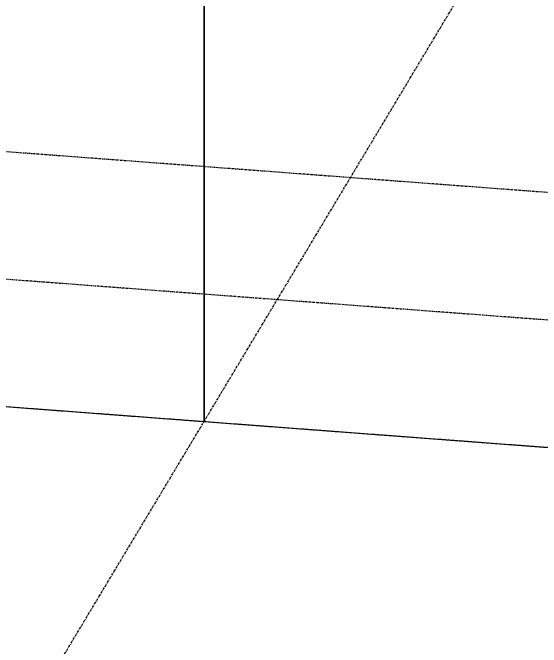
# Model space of a CAD drawing. Header units: millimetres. Extents: x -57554 to 16546, y 2142 to 98430.
# Drawn here: x -42371 to -41621, y 90348 to 91249 of the extents above; entities that cross this region are included whole.
import ezdxf

# ---------------------------------------------------------------- set-up
doc = ezdxf.new("R2010")
doc.units = ezdxf.units.MM
doc.linetypes.add('DXK_LINE_DOT3', pattern=[5.9187, 2.979, -0.9799, 0.9799, -0.9799])

msp = doc.modelspace()

# ---------------------------------------------------------------- linework, layer by layer
at = {"color": 1, "linetype": 'DXK_LINE_DOT3'}
for p, q in [((-42772.55, 89546.57), (-39763.15, 94562.67)), ((-57062.39, 92157.44), (-35524.11, 90535.46)), ((-57166.35, 91984.17), (-35628.07, 90362.19)), ((-57270.3, 91810.89), (-35732.03, 90188.91))]:
    msp.add_line(p, q, dxfattribs=at)
at = {"color": 2, "linetype": 'Continuous'}
for p, q in [((-42099.5, 91603.56), (-42099.5, 90668.43)), ((-42099.5, 90668.43), (-42099.5, 91603.56)), ((-43566.72, 90778.92), (-42099.5, 90668.43)), ((-42099.5, 90668.43), (-40632.28, 90557.94))]:
    msp.add_line(p, q, dxfattribs=at)

doc.saveas('drawing.dxf')
